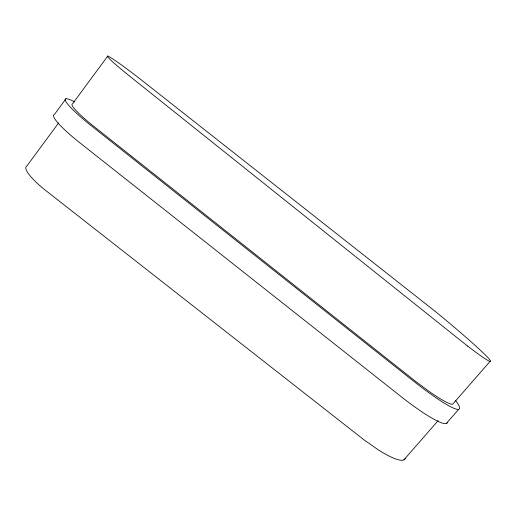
<?xml version="1.0" encoding="UTF-8"?>
<svg xmlns="http://www.w3.org/2000/svg" width="516" height="516" viewBox="0 0 516 516"><rect width="100%" height="100%" fill="white"/><g stroke="black" fill="none" stroke-linecap="round" stroke-linejoin="round"><path stroke-width="0.77" d="M65.938 98.782L54.367 114.526A48.33 6.921 36.7 0 0 76.484 140.139L403.88 398.803A74.872 10.32 40.5 0 0 447.353 422.675M107.728 56.102L72.537 103.826A40.325 4.87 37 0 0 91.545 124.556L415.019 380.931L428.615 391.038A67.48 7.843 40.2 0 0 452.68 404.202L490.045 361.419M58.695 122.827L26.813 166.068A39.674 8.295 35.6 0 0 43.692 188.901L364.161 439.961L377.86 449.559A66.532 13.397 41.3 0 0 405.434 458.427M403.86 459.898L438.174 420.611M446.256 423.559L458.614 409.446M455.673 400.668A75.11 8.733 40.2 0 1 416.851 383.749L88.7 123.717A48.491 5.863 37 0 1 74.807 101.942M467.548 346.049L128.361 75.117A40.738 2.154 38 0 1 108.25 56.27A40.738 2.154 38 0 1 142.745 81.038L435.298 311.438A68.131 3.47 39.5 0 1 487.859 357.556A68.131 3.47 39.5 0 1 467.548 346.049"/></g></svg>
